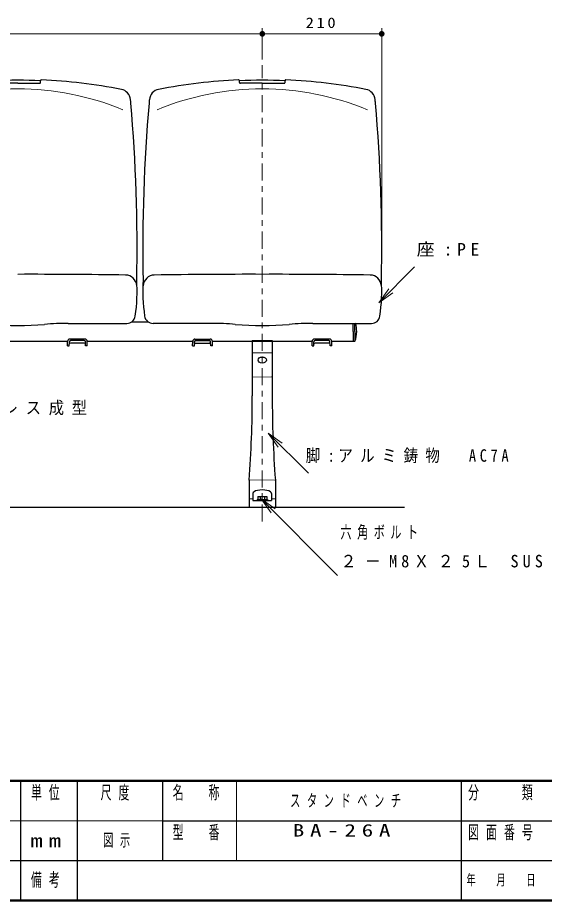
# Model space of a CAD drawing. Units: millimetres on the paper, scale 1:10. Extents: x -365 to 12, y -38 to 257.
# Drawn here: x -208 to -115.4, y 0 to 155.3 of the extents above; entities that cross this region are included whole.
import ezdxf

# ---------------------------------------------------------------- set-up
doc = ezdxf.new("R2010")
doc.units = ezdxf.units.MM
doc.linetypes.add('USER2', pattern=[6, 3, -1, 1, -1])
doc.layers.add('LY_1', color=7, linetype='Continuous', lineweight=25)
doc.layers.add('LY_2', color=7, linetype='Continuous', lineweight=13)
doc.styles.add('ＭＳ ゴシック', font='')
doc.styles.get('ＭＳ ゴシック').set_extended_font_data('MS Gothic')

# ---------------------------------------------------------------- blocks, each defined once
blk = doc.blocks.new('filled_dot')
at = {"color": 0, "linetype": 'Continuous', "lineweight": -2, "const_width": 1.25}
blk.add_lwpolyline([(-0.625, 0, 1), (0.625, 0, 1)], format="xyb", close=True, dxfattribs=at)
blk = doc.blocks.new('open_arrow')
at = {"color": 0, "linetype": 'Continuous', "lineweight": -2}
blk.add_lwpolyline([(7.5, 1.25), (0, 0), (7.5, -1.25)], dxfattribs=at)

msp = doc.modelspace()

# ---------------------------------------------------------------- linework, layer by layer
at = {"layer": 'LY_1', "lineweight": 13}
for p, q in [((-293.977, 152.452), (-164.977, 152.452)), ((-164.977, 147.952), (-164.977, 153.452)), ((-164.977, 152.452), (-143.977, 152.452)), ((-143.977, 115.889), (-143.977, 153.452)), ((-144.509, 105.131), (-138.208, 111.432)), ((-166.727, 98.511), (-164.977, 98.552)), ((-164.977, 98.552), (-163.227, 98.511)), ((-166.63, 96.341), (-164.977, 96.302)), ((-164.977, 96.302), (-163.325, 96.341)), ((-166.63, 92.09), (-164.977, 92.052)), ((-164.977, 92.052), (-163.325, 92.09)), ((-163.934, 82.214), (-156.863, 75.143)), ((-167.179, 73.93), (-164.977, 73.978)), ((-162.775, 73.93), (-164.977, 73.978)), ((-166.729, 70.664), (-167.179, 70.654)), ((-165.199, 70.662), (-151.753, 57.164)), ((-162.775, 70.654), (-163.225, 70.664))]:
    msp.add_line(p, q, dxfattribs=at)
at = {"layer": 'LY_1', "linetype": 'USER2', "lineweight": 13}
msp.add_line((-164.977, 66.652), (-164.977, 146.952), dxfattribs=at)
at = {"layer": 'LY_1'}
for p, q in [((-207.977, 143.745), (-211.827, 143.745)), ((-207.977, 143.745), (-204.127, 143.745)), ((-203.977, 143.895), (-203.977, 144.194)), ((-168.977, 143.895), (-168.977, 144.194)), ((-164.977, 143.745), (-168.827, 143.745)), ((-164.977, 143.745), (-161.127, 143.745)), ((-160.977, 143.895), (-160.977, 144.194)), ((-199.082, 101.501), (-188.781, 101.501)), ((-173.873, 101.501), (-184.174, 101.501)), ((-156.082, 101.501), (-145.781, 101.501)), ((-148.677, 100.07), (-148.677, 101.519)), ((-148.677, 100.07), (-148.677, 98.37)), ((-199.232, 97.558), (-199.212, 98.37)), ((-198.912, 97.55), (-198.893, 98.288)), ((-196.152, 98.734), (-198.812, 98.734)), ((-196.26, 98.05), (-198.704, 98.05)), ((-196.271, 98.483), (-198.693, 98.483)), ((-196.052, 97.55), (-196.071, 98.288)), ((-195.732, 97.558), (-195.753, 98.369)), ((-177.222, 97.558), (-177.202, 98.37)), ((-176.902, 97.549), (-176.884, 98.288)), ((-176.803, 98.734), (-174.142, 98.734)), ((-176.695, 98.05), (-174.25, 98.05)), ((-176.684, 98.483), (-174.261, 98.483)), ((-174.043, 97.549), (-174.061, 98.288)), ((-173.723, 97.558), (-173.743, 98.37)), ((-166.727, 98.511), (-166.727, 88.75)), ((-163.227, 98.511), (-163.227, 88.75)), ((-156.232, 97.558), (-156.212, 98.37)), ((-155.912, 97.549), (-155.893, 98.288)), ((-153.152, 98.734), (-155.812, 98.734)), ((-153.26, 98.05), (-155.704, 98.05)), ((-153.271, 98.483), (-155.693, 98.483)), ((-153.052, 97.55), (-153.071, 98.288)), ((-152.732, 97.558), (-152.753, 98.37)), ((-199.232, 97.55), (-198.912, 97.55)), ((-195.732, 97.55), (-196.052, 97.55)), ((-177.222, 97.55), (-176.902, 97.55)), ((-173.722, 97.55), (-174.042, 97.55)), ((-156.232, 97.55), (-155.912, 97.55)), ((-152.732, 97.55), (-153.052, 97.55)), ((-167.277, 73.928), (-167.277, 69.152)), ((-162.677, 73.928), (-162.677, 69.152)), ((-166.627, 71.594), (-166.627, 70.352)), ((-163.327, 71.594), (-163.327, 70.352)), ((-166.627, 70.352), (-163.327, 70.352)), ((-165.877, 70.512), (-165.877, 70.352)), ((-165.877, 70.512), (-164.077, 70.512)), ((-164.077, 70.352), (-165.877, 70.352)), ((-165.767, 71.062), (-165.767, 70.512)), ((-165.767, 71.062), (-164.187, 71.062)), ((-165.372, 71.062), (-165.372, 70.512)), ((-164.582, 71.062), (-164.582, 70.512)), ((-164.187, 71.062), (-164.187, 70.512)), ((-164.077, 70.512), (-164.077, 70.352)), ((-336.977, 69.152), (-139.993, 69.152)), ((-167.277, 69.152), (-162.677, 69.152))]:
    msp.add_line(p, q, dxfattribs=at)
at = {"layer": 'LY_1', "color": 32}
for p, q in [((-187.95, 101.77), (-185.005, 101.77)), ((-148.977, 100.07), (-148.977, 101.519)), ((-148.977, 100.07), (-148.977, 98.37)), ((-216.743, 98.37), (-199.212, 98.37)), ((-195.753, 98.37), (-177.201, 98.37)), ((-173.743, 98.37), (-156.212, 98.37)), ((-152.753, 98.37), (-148.677, 98.37))]:
    msp.add_line(p, q, dxfattribs=at)
at = {"layer": 'LY_1'}
for centre, radius, start, end in [((-207.977, 49.066), 95.219, 87.59239, 92.40763), ((-204.127, 143.895), 0.15, 269.99997, 0.00002), ((-203.827, 144.194), 0.15, 87.50232, 180), ((-207.977, 49.066), 95.369, 78.98019, 87.50204), ((-164.977, 49.066), 95.369, 92.49799, 101.01981), ((-169.127, 144.194), 0.15, 0, 92.49767), ((-164.977, 49.066), 95.219, 87.59239, 92.40763), ((-168.827, 143.895), 0.15, 179.99998, 270.00003), ((-161.127, 143.895), 0.15, 269.99997, 0.00002), ((-160.827, 144.194), 0.15, 87.50232, 180), ((-164.977, 49.066), 95.369, 78.98019, 87.50204), ((-190.13, 140.713), 2, 5.10992, 78.98019), ((-182.825, 140.713), 2, 101.01981, 174.89008), ((-147.13, 140.713), 2, 5.10992, 78.98019), ((-479.109, 114.872), 292.132, 4.987, 5.10992), ((-479.109, 114.872), 292.132, 358.84704, 4.98699), ((106.154, 114.872), 292.132, 175.01301, 181.15295), ((106.154, 114.872), 292.132, 174.89008, 175.013), ((-436.109, 114.872), 292.132, 4.987, 5.10992), ((-436.109, 114.872), 292.132, 358.84704, 4.98699), ((-205.225, -893.662), 1003.8, 89.07397, 90.1571), ((-189.04, 108.008), 2, 3.85599, 88.89642), ((-216.809, 107.136), 29.832, 351.60797, 3.85599), ((-156.145, 107.136), 29.832, 176.14401, 188.39203), ((-183.914, 108.008), 2, 91.10358, 176.14401), ((-167.73, -893.662), 1003.8, 89.84289, 90.92603), ((-162.225, -893.662), 1003.8, 89.07397, 90.1571), ((-146.04, 108.008), 2, 3.85599, 88.89642), ((-173.809, 107.136), 29.832, 351.60797, 3.85599), ((-188.781, 103.001), 1.5, 270, 351.60798), ((-184.174, 103.001), 1.5, 188.39202, 270), ((-145.781, 103.001), 1.5, 270, 351.60798), ((-207.977, 158.217), 57.086, 265.23494, 274.76502), ((-199.082, 51.501), 50, 90.00001, 94.76491), ((-173.873, 51.501), 50, 85.23509, 89.99999), ((-164.977, 158.217), 57.086, 265.23494, 274.76502), ((-156.082, 51.501), 50, 90.00001, 94.76491), ((-153.344, 100.07), 4.967, 359.99995, 16.96216), ((-153.344, 100.07), 4.967, 339.98399, 0), ((-198.812, 98.334), 0.4, 90.00002, 178.56125), ((-198.704, 97.85), 0.2, 90.00002, 178.56124), ((-198.693, 98.283), 0.2, 90.00002, 178.56125), ((-196.271, 98.283), 0.2, 1.43873, 89.99996), ((-196.26, 97.85), 0.2, 1.43873, 89.99996), ((-196.152, 98.334), 0.4, 1.43873, 90.00002), ((-176.803, 98.334), 0.4, 89.99998, 178.56127), ((-176.695, 97.85), 0.2, 90.00004, 178.56127), ((-176.684, 98.283), 0.2, 90.00004, 178.56127), ((-174.261, 98.283), 0.2, 1.43875, 89.99998), ((-174.25, 97.85), 0.2, 1.43876, 89.99998), ((-174.142, 98.334), 0.4, 1.43875, 89.99998), ((-155.812, 98.334), 0.4, 90.00002, 178.56125), ((-155.704, 97.85), 0.2, 90.00002, 178.56124), ((-155.693, 98.283), 0.2, 90.00002, 178.56125), ((-153.271, 98.283), 0.2, 1.43873, 89.99996), ((-153.26, 97.85), 0.2, 1.43873, 89.99996), ((-153.152, 98.334), 0.4, 1.43873, 90.00002), ((-366.727, 88.75), 200, 355.74985, 0), ((36.773, 88.75), 200, 179.99996, 184.2501)]:
    msp.add_arc(centre, radius, start, end, dxfattribs=at)
at = {"layer": 'LY_1', "lineweight": 13}
for centre in [(-207.977, 94.461), (-164.977, 94.461)]:
    msp.add_arc(centre, 48.308, 67.49644, 112.50358, dxfattribs=at)
at = {"layer": 'LY_1'}
msp.add_ellipse((-164.977, 95.052), major_axis=(0.75, 0), ratio=0.706665, dxfattribs=at)
msp.add_ellipse((-164.977, 71.594), major_axis=(1.65, 0), ratio=0.363972, start_param=6.2831853, end_param=9.424778, dxfattribs=at)
at = {"layer": 'LY_2', "lineweight": 50}
for p, q in [((-365, 21), (0, 21)), ((-365, 0), (0, 0))]:
    msp.add_line(p, q, dxfattribs=at)
at = {"layer": 'LY_2', "lineweight": 25}
for p, q in [((-207.5, 21), (-207.5, 0)), ((-197.5, 21), (-197.5, 7)), ((-182.5, 21), (-182.5, 7)), ((-130, 21), (-130, 0)), ((-182.5, 14), (-70, 14)), ((-237.5, 7), (0, 7)), ((-197.5, 7), (-197.5, 0))]:
    msp.add_line(p, q, dxfattribs=at)
at = {"layer": 'LY_2'}
for p, q in [((-169.5, 21), (-169.5, 7)), ((-237.5, 14), (-182.5, 14))]:
    msp.add_line(p, q, dxfattribs=at)

# ---------------------------------------------------------------- block references
at = {"layer": 'LY_1', "lineweight": 13, "xscale": 0.4, "yscale": 0.4}
msp.add_blockref('filled_dot', (-164.977, 152.452), dxfattribs=at)
for name, p, rotation in [('filled_dot', (-164.977, 152.452), 180), ('filled_dot', (-143.977, 152.452), 180), ('open_arrow', (-144.509, 105.131), 45), ('open_arrow', (-163.934, 82.214), 315), ('open_arrow', (-165.199, 70.662), 314.9)]:
    msp.add_blockref(name, p, dxfattribs=dict(at, rotation=rotation))

# ---------------------------------------------------------------- texts
at = {"layer": 'LY_1', "style": 'ＭＳ ゴシック'}
for s, insert, char_height, attachment_point in [('\\T1.33;\\W1.15;210', (-154.477, 153.452), 1.833, 8), ('\\T1.5;\\W1.05;座:PE', (-137.83, 114.432), 2.199, 4), ('\\T1.5;\\W0.9;PL-3.2プレス成型', (-226.783, 86.544), 2.199, 4), ('\\T1.5;\\W0.85;脚:アルミ鋳物\u3000AC7A', (-157.333, 78.143), 2.199, 4), ('\\T1.5;\\W0.65;六角ボルト', (-151.233, 64.664), 2.199, 4), ('\\T1.5;\\W0.95;２－M8Ｘ２5Ｌ\\~SUS', (-151.233, 59.664), 2.199, 4), ('\\T1.64;\\W0.6;スタンドベンチ', (-149.75, 17.5), 2.199, 5), ('\\T1.5;\\W1.35;BA-26A', (-159.614, 13.422), 2.199, 1), ('\\T1.64;\\W0.6;図示', (-190, 10.5), 2.199, 5)]:
    msp.add_mtext(s, dxfattribs=dict(at, insert=insert, char_height=char_height, attachment_point=attachment_point))
at = {"layer": 'LY_2', "color": 4, "style": 'ＭＳ ゴシック'}
for s, insert, char_height, attachment_point in [('\\T1.64;\\W0.6;単位', (-202.5, 20.167), 2.346, 2), ('\\T1.64;\\W0.6;尺度', (-190.25, 20.167), 2.346, 2), ('\\T1.64;\\W0.6;名\u3000称', (-176, 20.167), 2.346, 2), ('\\T1.64;\\W0.6;分\u3000\u3000類', (-122.5, 20.167), 2.346, 2), ('\\T1.64;\\W0.6;型\u3000番', (-176, 13.167), 2.346, 2), ('\\T1.64;\\W0.6;図面番号', (-122.5, 13.167), 2.346, 2), ('\\T1.5;\\W1.35;mm', (-202.5, 10.5), 2.346, 5), ('\\T1.64;\\W0.6;備考', (-202.5, 3.5), 2.346, 5), ('\\T1.64;\\W0.6;年\u3000月\u3000日', (-122.5, 3.5), 1.906, 5)]:
    msp.add_mtext(s, dxfattribs=dict(at, insert=insert, char_height=char_height, attachment_point=attachment_point))

doc.saveas('drawing.dxf')
